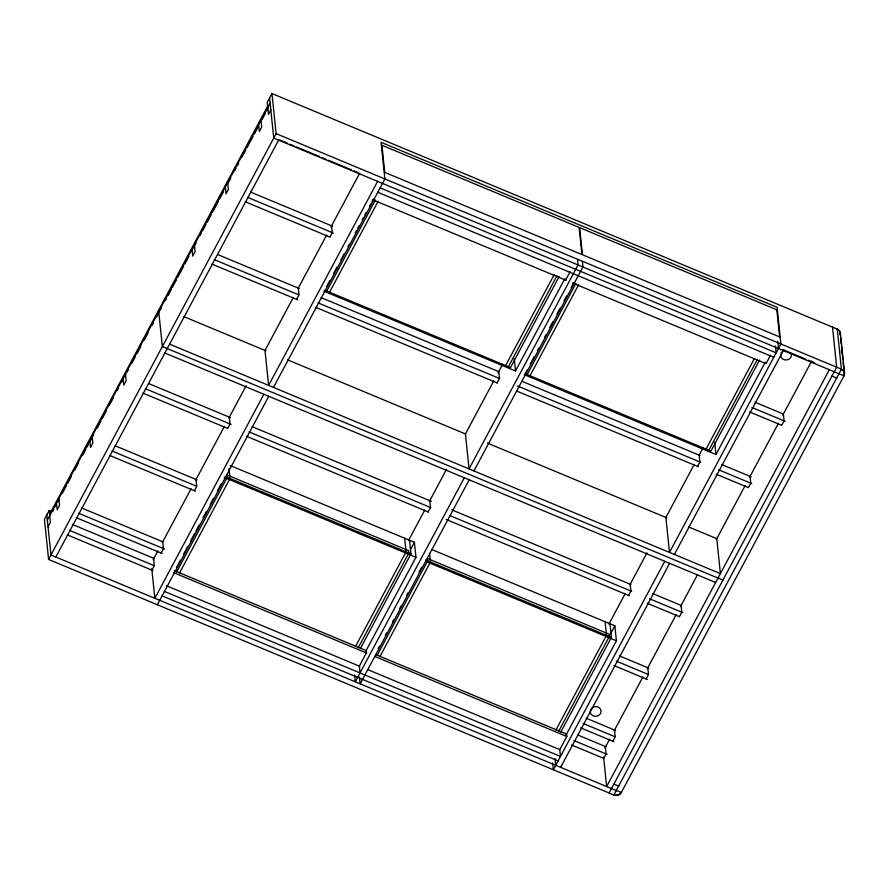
<?xml version="1.0" encoding="UTF-8"?>
<svg xmlns="http://www.w3.org/2000/svg" width="889" height="889" viewBox="0 0 889 889"><rect width="100%" height="100%" fill="white"/><g stroke="black" fill="none" stroke-linecap="round" stroke-linejoin="round"><path stroke-width="1.33" d="M51.751 511.564L49.195 510.497L44.45 519.365L48.595 559.437L613.888 794.977A5.59 5.012 -5.9 0 0 621.344 792.499L843.994 375.836A5.59 5.012 -5.9 0 0 841.405 369.179L837.271 329.108L271.978 93.567L267.233 102.435L268.467 114.37L270.834 109.925M47.35 520.043L270.134 103.113M52.507 511.653L53.818 509.208M55.129 506.763L56.44 504.307M57.741 501.863L59.052 499.407M62.33 493.295L66.253 485.939M67.564 483.494L71.487 476.148M74.754 470.025L78.688 462.68M82.61 455.335L85.877 449.212M87.189 446.756L88.5 444.311M89.811 441.855L91.111 439.41M92.423 436.966L93.734 434.51M97.001 428.387L100.935 421.042M102.235 418.597L106.169 411.251M109.436 405.128L113.359 397.783M117.292 390.427L118.593 387.982M121.871 381.859L123.171 379.414M124.482 376.958L125.794 374.513M127.105 372.069L128.416 369.613M131.683 363.49L135.606 356.145M136.917 353.7L140.84 346.354M144.118 340.231L148.041 332.875M151.963 325.53L153.275 323.085M156.542 316.962L157.853 314.517M160.087 310.328L161.398 307.883M165.321 300.538L166.632 298.093M167.943 295.637L171.21 289.514M172.522 287.069L176.444 279.724M177.756 277.268L183.645 266.255M184.956 263.8L188.879 256.454M193.458 247.887L196.08 242.986M200.003 235.641L201.314 233.185M202.625 230.74L205.892 224.617M207.204 222.172L211.126 214.827M212.438 212.371L218.327 201.347M219.627 198.903L223.561 191.557M228.14 182.99L230.751 178.089M234.685 170.744L235.985 168.288M237.296 165.843L238.608 163.387M241.875 157.275L245.809 149.919M247.109 147.474L252.998 136.45M254.31 134.006L258.232 126.66M262.166 119.315L265.433 113.192M266.744 110.736L268.056 108.291L267.8 105.902L159.187 309.172L159.431 311.561M48.05 526.855L50.417 522.421L49.195 510.497M48.595 559.437L276.123 133.639L271.978 93.567M55.84 557.036L278.624 140.118M153.186 559.659L157.909 550.824M162.331 542.557L191.091 488.728M195.624 480.249L224.384 426.431M228.918 417.941L246.086 385.826M293.337 297.382L265 350.422L268.611 385.393L377.636 181.367M326.641 235.074L298.293 288.125L298.993 294.937L296.626 299.371M330.93 227.028L359.656 173.277M151.941 570.138L154.308 565.704L153.597 558.892M161.076 553.036L163.443 548.591L162.743 541.779M194.369 490.728L196.747 486.294L196.036 479.471M227.662 428.42L230.04 423.986L229.329 417.163M329.919 237.063L332.286 232.629L331.586 225.817M263.866 394.26L154.842 598.286L151.786 568.704M176.489 567.515L180.378 560.226M183.623 554.158L187.512 546.879M190.757 540.812L194.647 533.522M195.947 531.1L199.192 525.032M203.081 517.742L206.326 511.675M210.215 504.396L213.46 498.318M217.349 491.039L221.239 483.76M326.63 286.547L329.863 280.48M333.764 273.19L336.998 267.122M340.898 259.844L344.143 253.765M348.032 246.486L349.333 244.064M355.167 233.129L356.467 230.707M357.756 228.273L359.056 225.85M362.301 219.783L363.601 217.349M364.89 214.927L366.19 212.493M369.435 206.426L370.735 204.003M372.035 201.57L373.324 199.147M157.353 604.753L268.745 396.294M273.49 387.426L384.881 178.956L381.092 142.296L777.108 307.294L780.898 343.965L669.495 552.425L665.883 517.465L694.231 464.414M176.633 572.027L227.228 477.349L226.984 474.959L408.607 550.635L408.851 553.014L358.256 647.703M326.774 291.059L375.425 200.014M179.422 573.194L230.018 478.504L228.995 468.625M329.563 292.225L378.203 201.181M408.473 540.556L424.831 509.942M429.365 501.463L446.522 469.336M493.784 380.892L465.436 433.943L469.059 468.903L578.072 264.878L577.517 259.499M498.084 372.858L502.652 364.312M355.467 646.536L406.062 551.858L404.651 538.223M505.608 365.568L554.247 274.534M428.109 511.942L430.476 507.497L429.776 500.685M497.073 382.892L499.44 378.458L498.74 371.635M410.518 549.58L414.407 542.29L230.273 465.569M508.397 366.735L557.036 275.69M360.345 648.57L410.94 553.891L409.529 540.256M559.137 276.568L510.486 367.602L324.674 290.192M366.012 650.759L415.963 557.292L414.407 542.29M323.774 291.114L515.509 371.002L564.804 278.746M565.593 280.113L570.071 271.734M464.314 477.782L355.289 681.807L354.6 675.084M378.225 648.603L379.525 646.181M385.37 635.257L386.659 632.824M392.505 621.9L393.794 619.466M399.639 608.543L400.928 606.12M406.773 595.197L408.073 592.763M419.097 572.127L421.686 567.271M527.066 370.068L525.121 373.702L710.933 451.123L759.573 360.078M530.311 363.99L534.211 356.711M537.445 350.644L538.745 348.21M544.579 337.287L545.879 334.864M549.769 327.574L553.014 321.507M556.914 314.228L560.148 308.15M564.048 300.871L566.637 296.015M571.183 287.514L573.772 282.669M469.192 479.816L360.167 683.841L359.478 677.118M473.937 470.937L582.962 266.911L582.406 261.533M377.08 655.549L427.676 560.859L427.431 558.481L609.043 634.157L609.298 636.535L558.703 731.225M527.221 374.58L575.861 283.535M379.87 656.704L430.465 562.026L429.565 553.391M530 375.736L578.65 284.691M608.921 624.067L625.278 593.463M629.812 584.973L646.97 552.858M703.099 447.823L699.176 455.157L699.887 461.969L697.509 466.403M555.914 730.058L606.509 635.379L605.098 621.744M706.044 449.089L754.05 359.256M628.556 595.452L630.923 591.018L630.223 584.206M610.321 634.313L614.855 625.812L431.61 549.458M708.833 450.256L757.484 359.212M560.792 732.091L611.388 637.413L609.976 623.778M565.815 735.492L616.41 640.802L614.855 625.812M524.221 374.636L715.945 454.523L765.251 362.268M559.614 749.938L566.815 736.459L566.571 734.07L375.614 654.515M770.619 355.055L766.04 363.634L572.516 283.002M664.761 561.292L553.369 769.763L552.669 762.973M560.615 767.363L669.639 563.326M674.384 554.458L783.409 350.433M604.976 747.905L609.698 739.07M614.088 730.847L642.88 676.974M647.314 668.672L676.173 614.666M680.541 606.498L697.476 574.805M716.367 539.445L745.093 485.683M749.594 477.271L778.42 423.32M782.809 415.096L811.713 361.012M603.72 758.384L606.098 753.95L605.387 747.127M612.865 741.27L615.232 736.837L614.532 730.025M646.159 678.963L648.526 674.529L647.825 667.717M679.452 616.666L681.819 612.221L681.118 605.409M748.416 487.617L750.783 483.183L750.072 476.36M781.709 425.309L784.076 420.875L783.376 414.052M829.415 369.602L606.631 786.532L603.575 756.95M609.143 792.999L836.671 367.201L832.526 327.13M613.888 794.977L841.405 369.179L276.123 133.639M279.802 140.006L287.48 143.207M290.047 144.274L293.881 145.874M296.437 146.941L319.473 156.531M322.04 157.597L325.874 159.198M328.441 160.264L351.477 169.866M354.033 170.932L357.867 172.533M782.764 349.566L805.801 359.167M808.357 360.234L814.757 362.901M843.994 375.836L273.745 138.084L269.611 98.001M380.136 187.835L776.153 352.833L775.452 346.021M831.926 376.069L836.805 378.103M377.769 192.268L773.786 357.267M372.591 199.703L566.104 280.335M250.731 192.124L332.642 226.251M754.972 402.228L783.131 413.952M247.598 197.347L333.342 233.074M751.838 407.44L785.12 421.308M245.231 201.781L329.697 236.974M749.471 411.874L781.464 425.209M217.438 254.432L299.349 288.558M321.107 297.626L498.996 371.746M522.032 381.348L699.921 455.468M721.679 464.536L751.116 476.793M214.305 259.655L298.771 294.848M317.973 302.838L499.707 378.558M517.62 386.026L700.632 462.28M718.545 469.748L751.816 483.616M211.938 264.089L297.682 299.815M315.595 307.283L497.329 382.992M516.531 390.993L698.265 466.714M716.178 474.181L748.171 487.516M183.923 316.651L265.9 350.811M287.68 359.878L465.725 434.065M487.505 443.133L666.828 517.854M688.597 526.933L716.778 538.667L720.401 573.627L169.61 344.143M722.901 580.106L162.354 346.543L158.742 311.583M164.865 353.011L715.656 582.506M148.485 383.481L230.395 417.608M252.143 426.676L431.321 501.329M451.801 509.864L630.968 584.518M652.726 593.585L680.885 605.309M145.352 388.693L231.096 424.42M249.009 431.887L430.743 507.608M449.945 515.609L631.668 591.329M649.592 598.797L682.863 612.654M142.973 393.138L227.451 428.331M246.642 436.321L428.376 512.042M446.289 519.509L629.301 595.763M647.214 603.231L679.218 616.566M225.139 476.471L410.94 553.891M425.587 559.992L611.388 637.413M224.228 477.404L415.963 557.292M425.953 561.448L616.41 640.802M115.192 445.789L197.102 479.916M619.433 655.882L648.87 668.15M112.058 451.001L196.525 486.194M616.299 661.105L648.292 674.429M109.68 455.435L195.436 491.161M613.921 665.539L647.203 679.396M81.899 508.097L162.52 541.69M586.14 718.19L615.577 730.458M78.765 513.309L164.509 549.035M583.006 723.413L614.999 736.737M76.387 517.742L162.142 553.469M580.628 727.847L613.91 741.704M72.309 524.399L154.242 558.536M577.983 735.092L606.142 746.827M174.4 570.671L366.635 650.77M173.366 572.527L366.89 653.159M374.58 656.36L566.815 736.459M69.62 530.422L154.086 565.615M573.861 740.515L607.131 754.383M67.253 534.856L152.997 570.582M571.494 744.949L603.487 758.284M166.321 585.707L359.845 666.339M367.535 669.539L559.77 749.638L560.481 756.45L164.465 591.452M162.098 595.886L558.103 760.884M613.888 784.131L618.766 786.165M616.321 790.41L621.344 792.499M616.388 790.599L50.962 555.003L46.817 514.931M840.394 333.197L844.539 373.269M840.538 337.231L841.227 343.91M841.505 346.577L842.05 351.922M842.328 354.589L842.883 359.934M843.161 362.612L843.85 369.291M841.372 350.455L841.65 353.122M777.819 341.609L778.52 348.399M714.678 442.255L715.945 454.523M514.242 358.734L515.509 371.002M555.036 758.539L555.736 765.329M366.124 650.559L366.368 652.937L359.323 666.117L360.034 672.94M260.988 120.226L261.699 127.038L259.332 131.472L258.621 124.66M227.695 182.534L228.406 189.346L226.028 193.78L225.328 186.968M194.402 244.831L195.113 251.654L192.735 256.088L192.035 249.276M159.164 312.061L158.92 309.683L50.295 512.942L50.551 515.331M125.449 373.88L126.149 380.703L123.782 385.137L123.082 378.325M92.156 436.188L92.856 443.011L90.489 447.445L89.789 440.622M58.863 498.496L59.563 505.308L57.196 509.753L56.485 502.93M791.132 353.266A5.434 4.878 -5.9 0 1 786.665 359.945A5.434 4.878 -5.9 0 1 780.675 354.544M781.031 353.355A5.434 4.878 -5.9 0 1 782.142 351.8M782.642 351.377A5.434 4.878 -5.9 0 1 784.431 350.477M591.718 708.155A5.434 4.878 -5.9 0 1 600.431 709.066A5.434 4.878 -5.9 0 1 596.586 716.245A5.434 4.878 -5.9 0 1 590.263 710.889M590.618 709.711A5.434 4.878 -5.9 0 1 590.907 709.155M621.089 792.399A5.312 4.756 -5.9 0 1 614.01 794.744M837.271 329.108A5.59 5.012 -5.9 0 1 840.249 334.764M841.294 369.402A5.312 4.756 -5.9 0 1 843.739 375.725M839.738 331.775A5.312 4.756 -5.9 0 1 839.983 334.709M837.149 329.33A5.312 4.756 -5.9 0 1 838.505 330.163M838.883 330.519A5.312 4.756 -5.9 0 1 839.505 331.33M579.106 227.406L381.937 145.251L384.737 172.377L581.906 254.532L579.106 227.406M776.83 309.794L579.661 227.64L582.462 254.765L779.631 336.92L776.83 309.794"/></g></svg>
